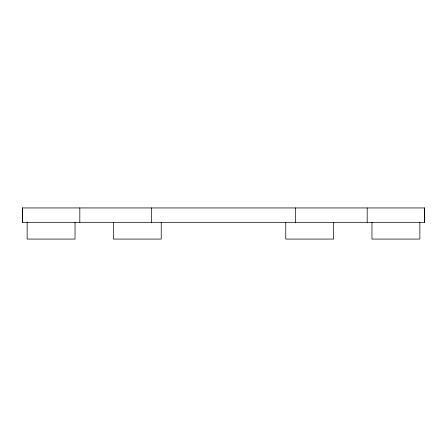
<?xml version="1.0" encoding="UTF-8"?>
<svg xmlns="http://www.w3.org/2000/svg" width="447" height="447" viewBox="0 0 447 447"><rect width="100%" height="100%" fill="white"/><g stroke="black" fill="none" stroke-linecap="round" stroke-linejoin="round"><path stroke-width="0.67" d="M22.35 222.304L22.35 207.933L424.65 207.933L424.65 222.304L22.35 222.304L22.35 207.933M79.823 222.304L79.823 207.933M424.65 222.304L424.65 207.933M419.862 222.304L419.862 239.067L371.965 239.067L371.965 222.304M367.177 207.933L367.177 222.304M333.652 222.304L333.652 239.067L285.762 239.067L285.762 222.304M295.338 207.933L295.338 222.304M161.238 222.304L161.238 239.067L113.348 239.067L113.348 222.304M151.662 207.933L151.662 222.304M75.035 222.304L75.035 239.067L27.138 239.067L27.138 222.304"/></g></svg>
